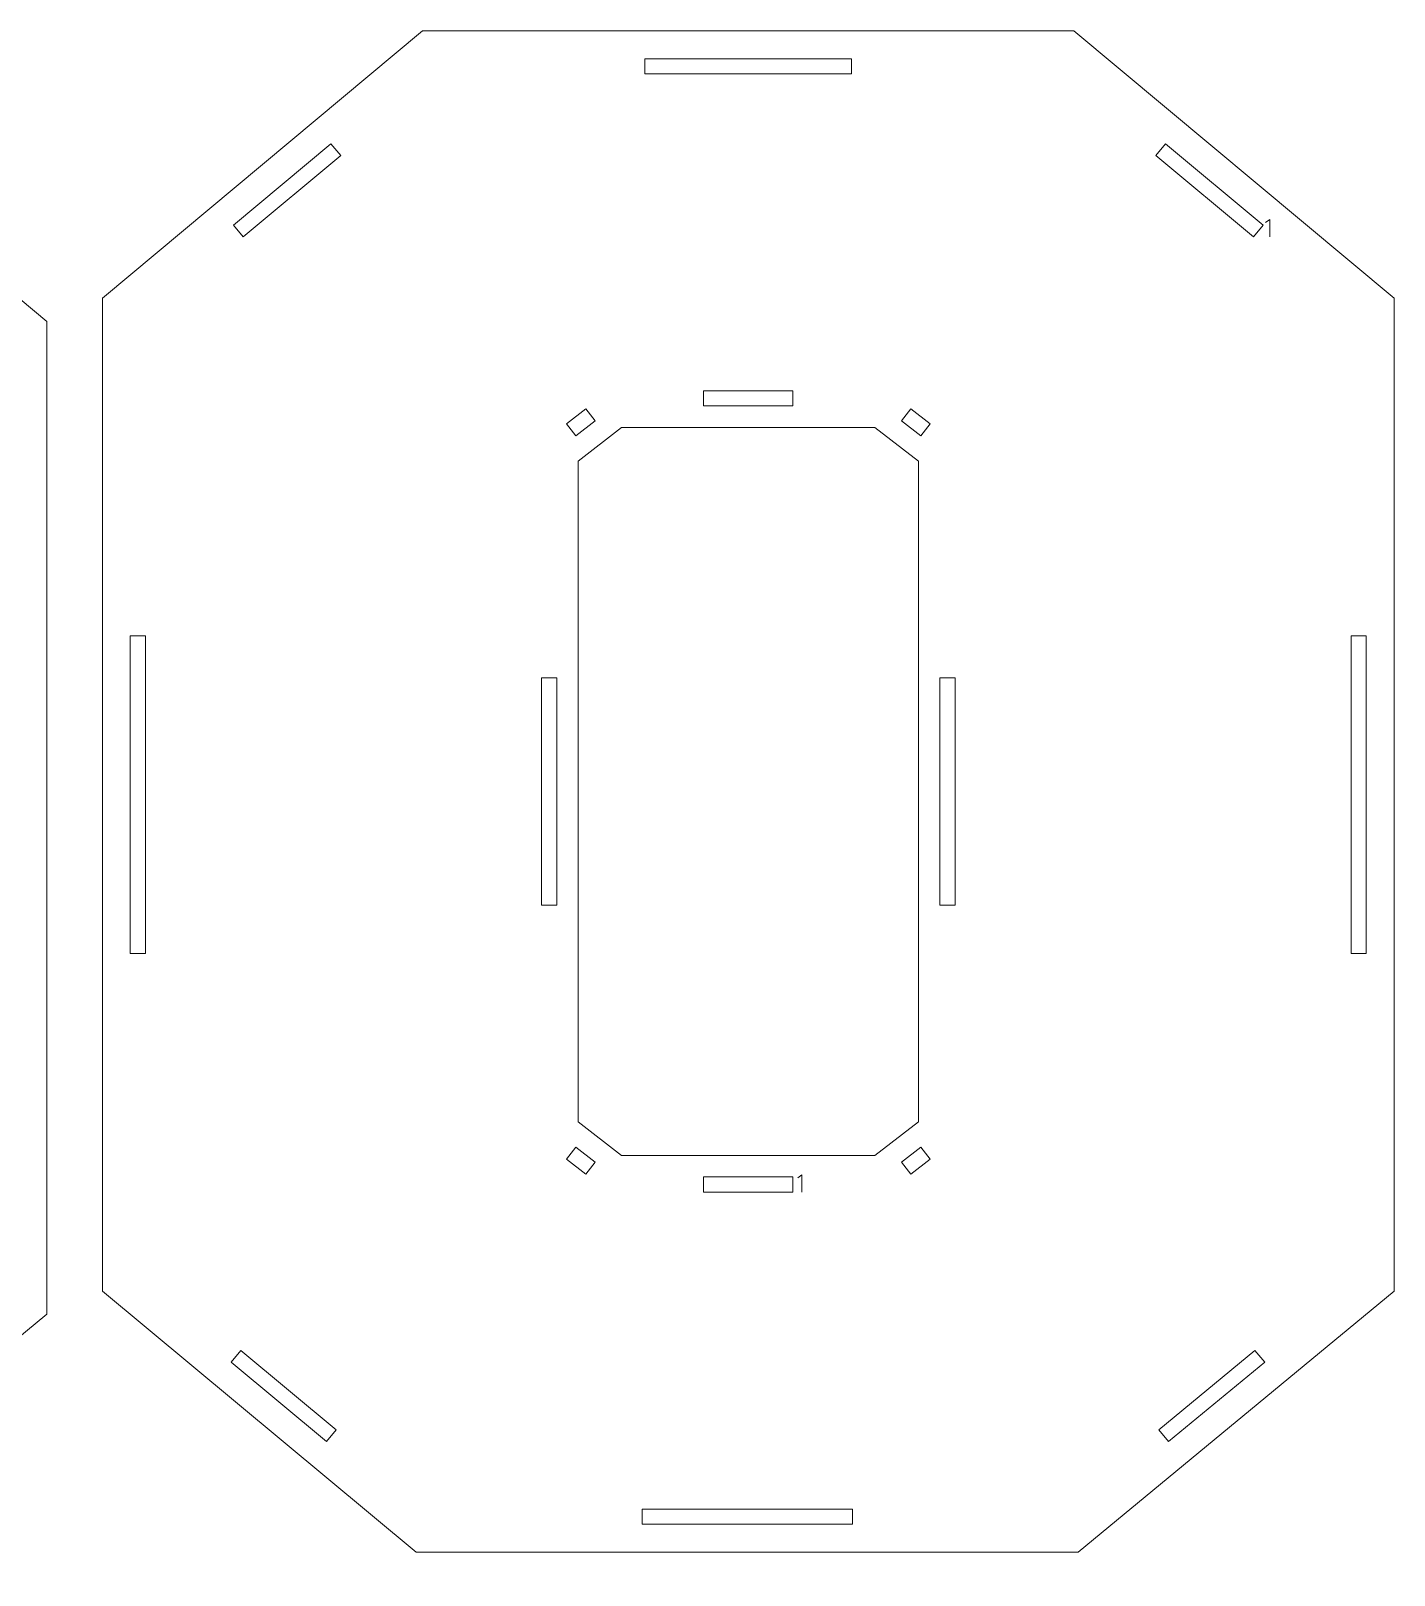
# Model space of a CAD drawing. Header units: centimetres. Extents: x -158 to 228, y -202 to 254.
# Drawn here: x -110.58 to -83.71, y 60.5 to 90.95 of the extents above; entities that cross this region are included whole.
import ezdxf

# ---------------------------------------------------------------- set-up
doc = ezdxf.new("R2010")
doc.units = ezdxf.units.CM
doc.header["$MEASUREMENT"] = 0
doc.layers.add('Capa 1', color=7, linetype='Continuous')

msp = doc.modelspace()

# ---------------------------------------------------------------- hatches: boundary and pattern name
at = {"layer": 'Capa 1', "true_color": 0x3e4095}
h = msp.add_hatch(color=175, dxfattribs=at)
edge = h.paths.add_edge_path()
edge.add_spline(control_points=[(-86.16166, 87.23285), (-86.16166, 87.23285), (-86.24365, 87.17605), (-86.24365, 87.17605), (-86.24365, 87.17605), (-86.16166, 87.23285), (-86.16166, 87.23285), (-86.16166, 87.23285), (-86.16166, 86.89157), (-86.16166, 86.89157), (-86.16166, 86.89157), (-86.16166, 87.23285), (-86.16166, 87.23285)], knot_values=[0, 0, 0, 0, 0.25, 0.25, 0.25, 0.5, 0.5, 0.5, 0.75, 0.75, 0.75, 1, 1, 1, 1], degree=3, periodic=1)
h = msp.add_hatch(color=175, dxfattribs=at)
edge = h.paths.add_edge_path()
edge.add_spline(control_points=[(-95.38396, 68.39489), (-95.38396, 68.39489), (-95.46595, 68.33809), (-95.46595, 68.33809), (-95.46595, 68.33809), (-95.38396, 68.39489), (-95.38396, 68.39489), (-95.38396, 68.39489), (-95.38396, 68.05361), (-95.38396, 68.05361), (-95.38396, 68.05361), (-95.38396, 68.39489), (-95.38396, 68.39489)], knot_values=[0, 0, 0, 0, 0.25, 0.25, 0.25, 0.5, 0.5, 0.5, 0.75, 0.75, 0.75, 1, 1, 1, 1], degree=3, periodic=1)

# ---------------------------------------------------------------- linework, layer by layer
at = {"layer": 'Capa 1', "color": 1, "lineweight": 9}
for points, knots in [([(-83.71126, 85.68098), (-83.71126, 85.68098), (-83.71126, 66.09889), (-83.71126, 66.09889), (-83.71126, 66.09889), (-89.93603, 60.95481), (-89.93603, 60.95481), (-89.93603, 60.95481), (-102.99076, 60.95481), (-102.99076, 60.95481), (-102.99076, 60.95481), (-109.1723, 66.09889), (-109.1723, 66.09889), (-109.1723, 66.09889), (-109.1723, 85.68098), (-109.1723, 85.68098), (-109.1723, 85.68098), (-102.86108, 90.95475), (-102.86108, 90.95475), (-102.86108, 90.95475), (-90.02249, 90.95475), (-90.02249, 90.95475), (-90.02249, 90.95475), (-83.71126, 85.68098), (-83.71126, 85.68098)], [0, 0, 0, 0, 0.125, 0.125, 0.125, 0.25, 0.25, 0.25, 0.375, 0.375, 0.375, 0.5, 0.5, 0.5, 0.625, 0.625, 0.625, 0.75, 0.75, 0.75, 0.875, 0.875, 0.875, 1, 1, 1, 1]), ([(-110.26946, 85.22672), (-110.26946, 85.22672), (-110.26946, 65.64463), (-110.26946, 65.64463), (-110.26946, 65.64463), (-116.49423, 60.50055), (-116.49423, 60.50055), (-116.49423, 60.50055), (-129.54896, 60.50055), (-129.54896, 60.50055), (-129.54896, 60.50055), (-135.7305, 65.64463), (-135.7305, 65.64463), (-135.7305, 65.64463), (-135.7305, 85.22672), (-135.7305, 85.22672), (-135.7305, 85.22672), (-129.41928, 90.50049), (-129.41928, 90.50049), (-129.41928, 90.50049), (-116.58069, 90.50049), (-116.58069, 90.50049), (-116.58069, 90.50049), (-110.26946, 85.22672), (-110.26946, 85.22672)], [0, 0, 0, 0, 0.125, 0.125, 0.125, 0.25, 0.25, 0.25, 0.375, 0.375, 0.375, 0.5, 0.5, 0.5, 0.625, 0.625, 0.625, 0.75, 0.75, 0.75, 0.875, 0.875, 0.875, 1, 1, 1, 1]), ([(-98.47893, 90.10622), (-98.47893, 90.10622), (-94.40464, 90.10622), (-94.40464, 90.10622), (-94.40464, 90.10622), (-94.40464, 90.40622), (-94.40464, 90.40622), (-94.40464, 90.40622), (-98.47893, 90.40622), (-98.47893, 90.40622), (-98.47893, 90.40622), (-98.47893, 90.10622), (-98.47893, 90.10622)], [0, 0, 0, 0, 0.25, 0.25, 0.25, 0.5, 0.5, 0.5, 0.75, 0.75, 0.75, 1, 1, 1, 1]), ([(-106.40025, 86.89157), (-106.40025, 86.89157), (-104.47674, 88.4989), (-104.47674, 88.4989), (-104.47674, 88.4989), (-104.6691, 88.7291), (-104.6691, 88.7291), (-104.6691, 88.7291), (-106.59262, 87.12178), (-106.59262, 87.12178), (-106.59262, 87.12178), (-106.40025, 86.89157), (-106.40025, 86.89157)], [0, 0, 0, 0, 0.25, 0.25, 0.25, 0.5, 0.5, 0.5, 0.75, 0.75, 0.75, 1, 1, 1, 1]), ([(-88.40683, 88.4989), (-88.40683, 88.4989), (-86.48331, 86.89157), (-86.48331, 86.89157), (-86.48331, 86.89157), (-86.29094, 87.12178), (-86.29094, 87.12178), (-86.29094, 87.12178), (-88.21446, 88.7291), (-88.21446, 88.7291), (-88.21446, 88.7291), (-88.40683, 88.4989), (-88.40683, 88.4989)], [0, 0, 0, 0, 0.25, 0.25, 0.25, 0.5, 0.5, 0.5, 0.75, 0.75, 0.75, 1, 1, 1, 1]), ([(-97.3224, 83.55753), (-97.3224, 83.55753), (-95.56117, 83.55753), (-95.56117, 83.55753), (-95.56117, 83.55753), (-95.56117, 83.85753), (-95.56117, 83.85753), (-95.56117, 83.85753), (-97.3224, 83.85753), (-97.3224, 83.85753), (-97.3224, 83.85753), (-97.3224, 83.55753), (-97.3224, 83.55753)], [0, 0, 0, 0, 0.25, 0.25, 0.25, 0.5, 0.5, 0.5, 0.75, 0.75, 0.75, 1, 1, 1, 1]), ([(-99.84047, 82.96888), (-99.84047, 82.96888), (-99.46205, 83.2632), (-99.46205, 83.2632), (-99.46205, 83.2632), (-99.64623, 83.50001), (-99.64623, 83.50001), (-99.64623, 83.50001), (-100.02465, 83.20568), (-100.02465, 83.20568), (-100.02465, 83.20568), (-99.84047, 82.96888), (-99.84047, 82.96888)], [0, 0, 0, 0, 0.25, 0.25, 0.25, 0.5, 0.5, 0.5, 0.75, 0.75, 0.75, 1, 1, 1, 1]), ([(-93.42152, 83.2632), (-93.42152, 83.2632), (-93.04309, 82.96888), (-93.04309, 82.96888), (-93.04309, 82.96888), (-92.85891, 83.20568), (-92.85891, 83.20568), (-92.85891, 83.20568), (-93.23734, 83.50001), (-93.23734, 83.50001), (-93.23734, 83.50001), (-93.42152, 83.2632), (-93.42152, 83.2632)], [0, 0, 0, 0, 0.25, 0.25, 0.25, 0.5, 0.5, 0.5, 0.75, 0.75, 0.75, 1, 1, 1, 1]), ([(-99.79463, 69.44251), (-99.79463, 69.44251), (-98.93806, 68.77629), (-98.93806, 68.77629), (-98.93806, 68.77629), (-93.9455, 68.77629), (-93.9455, 68.77629), (-93.9455, 68.77629), (-93.08893, 69.44251), (-93.08893, 69.44251), (-93.08893, 69.44251), (-93.08893, 82.46705), (-93.08893, 82.46705), (-93.08893, 82.46705), (-93.9455, 83.13327), (-93.9455, 83.13327), (-93.9455, 83.13327), (-98.93806, 83.13327), (-98.93806, 83.13327), (-98.93806, 83.13327), (-99.79463, 82.46705), (-99.79463, 82.46705), (-99.79463, 82.46705), (-99.79463, 69.44251), (-99.79463, 69.44251)], [0, 0, 0, 0, 0.125, 0.125, 0.125, 0.25, 0.25, 0.25, 0.375, 0.375, 0.375, 0.5, 0.5, 0.5, 0.625, 0.625, 0.625, 0.75, 0.75, 0.75, 0.875, 0.875, 0.875, 1, 1, 1, 1]), ([(-108.32377, 72.7592), (-108.32377, 72.7592), (-108.32377, 79.02173), (-108.32377, 79.02173), (-108.32377, 79.02173), (-108.62377, 79.02173), (-108.62377, 79.02173), (-108.62377, 79.02173), (-108.62377, 72.7592), (-108.62377, 72.7592), (-108.62377, 72.7592), (-108.32377, 72.7592), (-108.32377, 72.7592)], [0, 0, 0, 0, 0.25, 0.25, 0.25, 0.5, 0.5, 0.5, 0.75, 0.75, 0.75, 1, 1, 1, 1]), ([(-84.55979, 79.02232), (-84.55979, 79.02232), (-84.55979, 72.76038), (-84.55979, 72.76038), (-84.55979, 72.76038), (-84.25979, 72.76038), (-84.25979, 72.76038), (-84.25979, 72.76038), (-84.25979, 79.02232), (-84.25979, 79.02232), (-84.25979, 79.02232), (-84.55979, 79.02232), (-84.55979, 79.02232)], [0, 0, 0, 0, 0.25, 0.25, 0.25, 0.5, 0.5, 0.5, 0.75, 0.75, 0.75, 1, 1, 1, 1]), ([(-100.21889, 73.71486), (-100.21889, 73.71486), (-100.21889, 78.1947), (-100.21889, 78.1947), (-100.21889, 78.1947), (-100.51889, 78.1947), (-100.51889, 78.1947), (-100.51889, 78.1947), (-100.51889, 73.71486), (-100.51889, 73.71486), (-100.51889, 73.71486), (-100.21889, 73.71486), (-100.21889, 73.71486)], [0, 0, 0, 0, 0.25, 0.25, 0.25, 0.5, 0.5, 0.5, 0.75, 0.75, 0.75, 1, 1, 1, 1]), ([(-92.66467, 78.1947), (-92.66467, 78.1947), (-92.66467, 73.71486), (-92.66467, 73.71486), (-92.66467, 73.71486), (-92.36467, 73.71486), (-92.36467, 73.71486), (-92.36467, 73.71486), (-92.36467, 78.1947), (-92.36467, 78.1947), (-92.36467, 78.1947), (-92.66467, 78.1947), (-92.66467, 78.1947)], [0, 0, 0, 0, 0.25, 0.25, 0.25, 0.5, 0.5, 0.5, 0.75, 0.75, 0.75, 1, 1, 1, 1]), ([(-99.46205, 68.64636), (-99.46205, 68.64636), (-99.84047, 68.94068), (-99.84047, 68.94068), (-99.84047, 68.94068), (-100.02465, 68.70388), (-100.02465, 68.70388), (-100.02465, 68.70388), (-99.64623, 68.40955), (-99.64623, 68.40955), (-99.64623, 68.40955), (-99.46205, 68.64636), (-99.46205, 68.64636)], [0, 0, 0, 0, 0.25, 0.25, 0.25, 0.5, 0.5, 0.5, 0.75, 0.75, 0.75, 1, 1, 1, 1]), ([(-93.04309, 68.94068), (-93.04309, 68.94068), (-93.42152, 68.64636), (-93.42152, 68.64636), (-93.42152, 68.64636), (-93.23734, 68.40955), (-93.23734, 68.40955), (-93.23734, 68.40955), (-92.85891, 68.70388), (-92.85891, 68.70388), (-92.85891, 68.70388), (-93.04309, 68.94068), (-93.04309, 68.94068)], [0, 0, 0, 0, 0.25, 0.25, 0.25, 0.5, 0.5, 0.5, 0.75, 0.75, 0.75, 1, 1, 1, 1]), ([(-95.56117, 68.35203), (-95.56117, 68.35203), (-97.3224, 68.35203), (-97.3224, 68.35203), (-97.3224, 68.35203), (-97.3224, 68.05203), (-97.3224, 68.05203), (-97.3224, 68.05203), (-95.56117, 68.05203), (-95.56117, 68.05203), (-95.56117, 68.05203), (-95.56117, 68.35203), (-95.56117, 68.35203)], [0, 0, 0, 0, 0.25, 0.25, 0.25, 0.5, 0.5, 0.5, 0.75, 0.75, 0.75, 1, 1, 1, 1]), ([(-104.56384, 63.36779), (-104.56384, 63.36779), (-106.44381, 64.93223), (-106.44381, 64.93223), (-106.44381, 64.93223), (-106.6357, 64.70163), (-106.6357, 64.70163), (-106.6357, 64.70163), (-104.75574, 63.13719), (-104.75574, 63.13719), (-104.75574, 63.13719), (-104.56384, 63.36779), (-104.56384, 63.36779)], [0, 0, 0, 0, 0.25, 0.25, 0.25, 0.5, 0.5, 0.5, 0.75, 0.75, 0.75, 1, 1, 1, 1]), ([(-86.45362, 64.93341), (-86.45362, 64.93341), (-88.34744, 63.36838), (-88.34744, 63.36838), (-88.34744, 63.36838), (-88.15634, 63.13712), (-88.15634, 63.13712), (-88.15634, 63.13712), (-86.26251, 64.70216), (-86.26251, 64.70216), (-86.26251, 64.70216), (-86.45362, 64.93341), (-86.45362, 64.93341)], [0, 0, 0, 0, 0.25, 0.25, 0.25, 0.5, 0.5, 0.5, 0.75, 0.75, 0.75, 1, 1, 1, 1]), ([(-94.38881, 61.80334), (-94.38881, 61.80334), (-98.53634, 61.80334), (-98.53634, 61.80334), (-98.53634, 61.80334), (-98.53634, 61.50334), (-98.53634, 61.50334), (-98.53634, 61.50334), (-94.38881, 61.50334), (-94.38881, 61.50334), (-94.38881, 61.50334), (-94.38881, 61.80334), (-94.38881, 61.80334)], [0, 0, 0, 0, 0.25, 0.25, 0.25, 0.5, 0.5, 0.5, 0.75, 0.75, 0.75, 1, 1, 1, 1])]:
    msp.add_open_spline(points, degree=3, knots=knots, dxfattribs=at)
at = {"layer": 'Capa 1', "color": 3, "lineweight": 9}
msp.add_open_spline([(-86.16166, 87.23285), (-86.16166, 87.23285), (-86.24365, 87.17605), (-86.24365, 87.17605), (-86.24365, 87.17605), (-86.16166, 87.23285), (-86.16166, 87.23285), (-86.16166, 87.23285), (-86.16166, 86.89157), (-86.16166, 86.89157), (-86.16166, 86.89157), (-86.16166, 87.23285), (-86.16166, 87.23285)], degree=3, knots=[0, 0, 0, 0, 0.25, 0.25, 0.25, 0.5, 0.5, 0.5, 0.75, 0.75, 0.75, 1, 1, 1, 1], dxfattribs=at)
at = {"layer": 'Capa 1', "color": 114, "lineweight": 9}
msp.add_open_spline([(-95.38396, 68.39489), (-95.38396, 68.39489), (-95.46595, 68.33809), (-95.46595, 68.33809), (-95.46595, 68.33809), (-95.38396, 68.39489), (-95.38396, 68.39489), (-95.38396, 68.39489), (-95.38396, 68.05361), (-95.38396, 68.05361), (-95.38396, 68.05361), (-95.38396, 68.39489), (-95.38396, 68.39489)], degree=3, knots=[0, 0, 0, 0, 0.25, 0.25, 0.25, 0.5, 0.5, 0.5, 0.75, 0.75, 0.75, 1, 1, 1, 1], dxfattribs=at)

doc.saveas('drawing.dxf')
